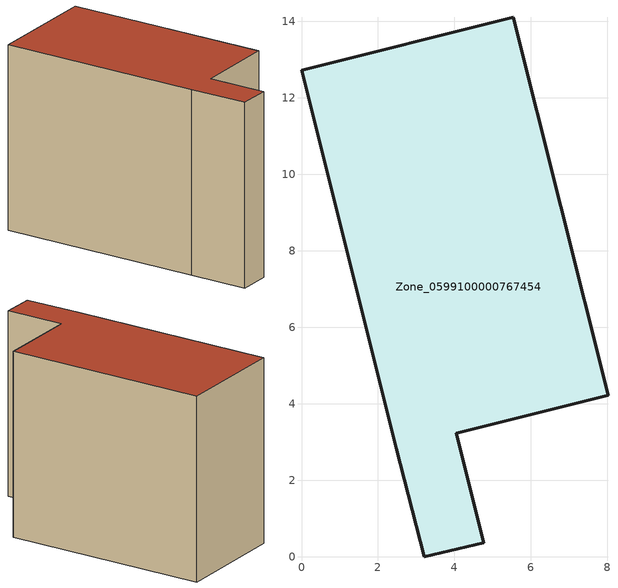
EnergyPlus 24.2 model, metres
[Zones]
Zone_0599100000767454
 floor ground (C_G): 2.48,2.84 0,12.72 5.53,14.11 8.02,4.23 4.05,3.23 4.77,0.36 3.21,0 z0
 wall outside (C_F): 4.77,0.36 4.05,3.23 8.02,4.23 5.53,14.11 0,12.72 2.48,2.84 3.21,0 4.77,0.36 z0:9.31
 roof outside (C_R): 8.02,4.23 5.53,14.11 0,12.72 2.48,2.84 3.21,0 4.77,0.36 4.05,3.23 z9.31
[BUILDING]
Pand.0599100000767454: North Axis=0; Terrain=City; Loads Convergence Tolerance Value=0.04; Temperature Convergence Tolerance Value=0.4; Solar Distribution=FullExterior; Maximum Number of Warmup Days=25; Minimum Number of Warmup Days=1
[Site:Location]
Rotterdam.The.Hague.AP_ZH_NLD Design_Conditions: Latitude=51.96; Longitude=4.45; Time Zone=1; Elevation=-4.5
[SITE:GROUNDTEMPERATURE:BUILDINGSURFACE]
18, 18, 18, 18, 18, 18, 18, 18, 18, 18, 18, 18
[MATERIAL] Thermal Absorptance=0.9; Solar Absorptance=0.7; Visible Absorptance=0.7
Name | Roughness | Thickness | Conductivity | Density | Specific Heat
G.TI.2006-2014 | MediumSmooth | 0.15 | 0.06 | 540 | 1210
F.TI.2006-2014 | Rough | 0.3 | 0.12 | 1920 | 840
R.TI.2006-2014 | MediumRough | 0.2 | 0.08 | 1500 | 1000
[CONSTRUCTION]
C_G: G.TI.2006-2014
C_F: F.TI.2006-2014
C_R: R.TI.2006-2014
[ZONE]
Zone_0599100000767454: Type=1; Multiplier=1; Ceiling Height=Autocalculate; Volume=Autocalculate; Floor Area=autocalculate; Part of Total Floor Area=Yes
[ZONEINFILTRATION:DESIGNFLOWRATE]
Infil_Zone_0599100000767454: Zone or ZoneList or Space or SpaceList=Zone_0599100000767454; Schedule=AlwaysOn; Design Flow Rate Calculation Method=Flow/Area; Flow Rate per Floor Area=0.0015; Constant Term Coefficient=1; Temperature Term Coefficient=0; Velocity Term Coefficient=0; Velocity Squared Term Coefficient=0
[HVACTEMPLATE:ZONE:IDEALLOADSAIRSYSTEM]
Zone_0599100000767454: Maximum Heating Supply Air Temperature=50; Minimum Cooling Supply Air Temperature=13; Maximum Heating Supply Air Humidity Ratio=0.0156; Minimum Cooling Supply Air Humidity Ratio=0.0077; Heating Limit=NoLimit; Cooling Limit=NoLimit; Dehumidification Control Type=ConstantSensibleHeatRatio; Cooling Sensible Heat Ratio=0.7; Dehumidification Setpoint=60; Humidification Control Type=None; Humidification Setpoint=30; Outdoor Air Method=None; Outdoor Air Flow Rate per Person=0.00944; Outdoor Air Flow Rate per Zone Floor Area=0; Outdoor Air Flow Rate per Zone=0; Demand Controlled Ventilation Type=None; Outdoor Air Economizer Type=NoEconomizer; Heat Recovery Type=None; Sensible Heat Recovery Effectiveness=0.7; Latent Heat Recovery Effectiveness=0.65
[ZONECONTROL:THERMOSTAT]
ThermostatControl_Zone_0599100000767454: Zone or ZoneList=Zone_0599100000767454; Control Type Schedule=DualSetpointControlType; Control 1=Thermostat_Zone_0599100000767454; Temperature Difference Between Cutout And Setpoint=0
[THERMOSTATSETPOINT:DUALSETPOINT]
Thermostat_Zone_0599100000767454: Heating Setpoint Temperature Schedule=HeatingSetpoint_Zone_0599100000767454; Cooling Setpoint Temperature Schedule=CoolingSetpoint_Zone_0599100000767454
[SCHEDULE:COMPACT]
HeatingSetpoint_Zone_0599100000767454: Through: 12/31, For: AllDays, Until: 24:00, 21
CoolingSetpoint_Zone_0599100000767454: Through: 12/31, For: AllDays, Until: 24:00, 24
DualSetpointControlType: Through: 12/31, For: AllDays, Until: 24:00, 4
AlwaysOn: Through: 12/31, For: AllDays, Until: 24:00, 1
